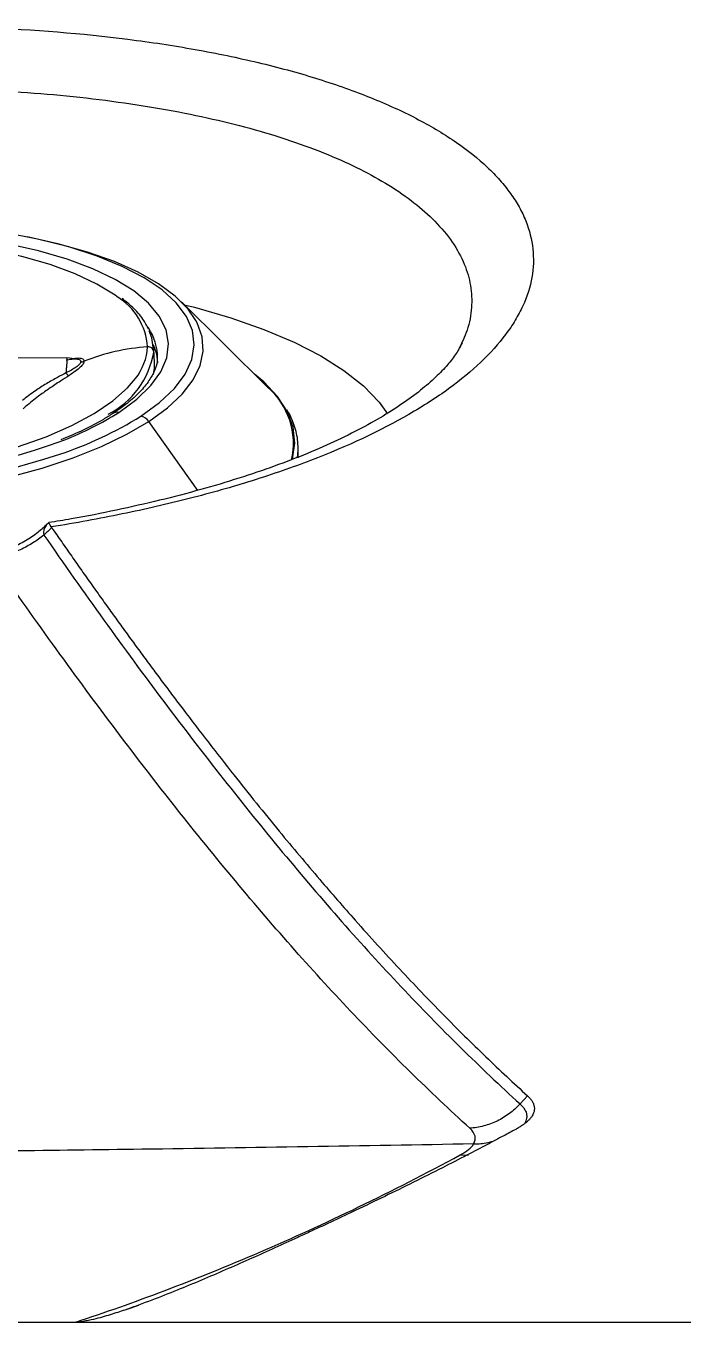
# Model space of a CAD drawing. Extents: x 398 to 508, y 623 to 782.
# Drawn here: x 466.448 to 468.69, y 654.252 to 658.678 of the extents above; entities that cross this region are included whole.
import ezdxf

# ---------------------------------------------------------------- set-up
doc = ezdxf.new("R2010")
doc.units = 0
doc.header["$MEASUREMENT"] = 0
doc.layers.add('GEOMETRY', color=2, linetype='Continuous', lineweight=25)

msp = doc.modelspace()

# ---------------------------------------------------------------- linework, layer by layer
at = {"layer": 'GEOMETRY'}
for p, q in [((467.2718, 657.4446), (466.9786, 657.7351)), ((466.8861, 657.5273), (466.8839, 657.5747)), ((466.5868, 657.5446), (466.4121, 657.543)), ((466.6226, 657.54), (466.5868, 657.5446)), ((467.0338, 657.0919), (466.867, 657.3272)), ((467.3546, 657.1968), (467.3626, 657.2506)), ((467.3763, 657.2425), (467.3759, 657.2489)), ((467.3769, 657.2299), (467.3763, 657.2425)), ((466.5253, 656.9809), (466.5166, 656.9725)), ((468.1338, 654.997), (468.1593, 655.0248)), ((468.1338, 654.997), (468.1338, 654.997)), ((466.7897, 654.2956), (466.8325, 654.3106)), ((458.8282, 654.2524), (466.6176, 654.2524)), ((466.6176, 654.2524), (466.7229, 654.2524)), ((466.7229, 654.2524), (473.9999, 654.2524))]:
    msp.add_line(p, q, dxfattribs=at)
at = {"layer": 'GEOMETRY', "flags": 128}
for points in [[(466.8401, 657.3452), (466.9037, 657.3916), (466.9542, 657.4397), (466.991, 657.4888), (467.0137, 657.5385), (467.0221, 657.5882), (467.016, 657.6373), (466.9955, 657.6854), (466.9608, 657.7318), (466.9124, 657.7761), (466.8507, 657.8178), (466.7764, 657.8565), (466.6904, 657.8917), (466.5936, 657.9229), (466.487, 657.95), (466.3718, 657.9726)], [(466.7583, 657.7533), (466.7521, 657.7579), (466.6901, 657.7963), (466.6157, 657.8314), (466.5298, 657.8629), (466.4336, 657.8903), (466.3281, 657.9133), (466.2148, 657.9315), (466.095, 657.9448), (465.9704, 657.953), (465.8423, 657.9559), (465.7126, 657.9537), (465.5827, 657.9461), (465.4543, 657.9335), (465.329, 657.9159), (465.2085, 657.8935), (465.0941, 657.8666), (464.9875, 657.8356), (464.8898, 657.8009), (464.8024, 657.7629), (464.7262, 657.722), (464.6996, 657.7053)], [(466.7644, 657.358), (466.8256, 657.4029), (466.8737, 657.4494), (466.9081, 657.4969), (466.9284, 657.5449), (466.9342, 657.5928), (466.9257, 657.6401), (466.9028, 657.6862), (466.8659, 657.7305), (466.8153, 657.7727), (466.7517, 657.812), (466.6758, 657.8482), (466.5885, 657.8807), (466.4908, 657.9092), (466.3839, 657.9333)], [(467.0277, 657.6722), (467.001, 657.7107), (466.9568, 657.7552), (466.8996, 657.7973), (466.8303, 657.8367), (466.7493, 657.8728), (466.6576, 657.9054), (466.5562, 657.9341), (466.4518, 657.9574)], [(466.988, 657.7258), (467.0227, 657.7169), (467.1463, 657.681), (467.2598, 657.6412), (467.3626, 657.5977), (467.4538, 657.5509), (467.5329, 657.501), (467.5993, 657.4483), (467.6526, 657.3934), (467.6819, 657.3537)], [(466.867, 657.3272), (466.9302, 657.3731), (466.9809, 657.4207), (467.0184, 657.4693), (467.0425, 657.5184), (467.0528, 657.5676), (467.0493, 657.6164), (467.032, 657.6643), (467.0277, 657.6722)], [(466.884, 657.5643), (466.8771, 657.6131), (466.8681, 657.6363)], [(466.8979, 657.5278), (466.8939, 657.5563), (466.8826, 657.5886)], [(466.8828, 657.4877), (466.8859, 657.5093), (466.8861, 657.5273)], [(467.357, 657.1975), (467.3573, 657.1983), (467.3655, 657.253), (467.3597, 657.3072), (467.3399, 657.3604), (467.3063, 657.4121), (467.2592, 657.462), (467.2274, 657.4885)], [(466.4189, 657.2404), (466.5166, 657.2751), (466.604, 657.3132), (466.6802, 657.354), (466.744, 657.3972), (466.7947, 657.4421), (466.8214, 657.4734)], [(466.3888, 657.1364), (466.5029, 657.168), (466.6088, 657.2032), (466.7054, 657.2418), (466.7918, 657.2832), (466.867, 657.3272)], [(467.3744, 657.2026), (467.3764, 657.2279), (467.3763, 657.2425)], [(467.3764, 657.2032), (467.377, 657.2152), (467.3769, 657.2299)], [(466.5354, 656.9647), (466.5347, 656.9659), (466.5339, 656.9671)], [(467.93, 654.8228), (467.9529, 654.8227), (467.9583, 654.823)]]:
    msp.add_lwpolyline(points, dxfattribs=at)
at = {"layer": 'GEOMETRY'}
for centre, radius, start, end in [((466.645, 657.5666), 0.2184, 4.0064, 58.7497), ((466.713, 657.543), 0.1841, 4.4219, 38.3844), ((466.9091, 656.8765), 0.7069, 93.7447, 111.8588), ((466.6671, 657.5946), 0.1962, 321.8673, 356.2832), ((466.8648, 657.5627), 0.0193, 4.8268, 95.5871), ((466.5943, 657.6129), 0.2937, 297.1075, 350.4638), ((467.1069, 657.2519), 0.2536, 346.9718, 49.4411), ((466.1637, 658.3144), 1.1293, 291.6263, 302.1327), ((466.7592, 657.3313), 0.0272, 78.9745, 122.3555), ((466.1322, 658.4939), 1.3493, 288.6174, 301.643), ((466.8315, 657.3032), 0.0428, 34.034, 78.4572), ((465.5863, 660.0253), 2.9341, 255.8322, 289.7933), ((465.5831, 660.234), 3.1739, 255.3634, 287.982), ((466.5459, 656.9483), 0.038, 140.8234, 193.7886)]:
    msp.add_arc(centre, radius, start, end, dxfattribs=at)
for points, knots in [([(464.322, 658.4552), (464.3957, 658.4759), (464.4717, 658.4952), (464.5892, 658.5223), (464.629, 658.5311), (464.7091, 658.5477), (464.7495, 658.5557), (464.953, 658.5936), (465.121, 658.6181), (465.3375, 658.6414), (465.3813, 658.6456), (465.469, 658.6534), (465.5127, 658.6569), (465.6439, 658.6661), (465.7311, 658.6705), (465.9051, 658.6763), (465.9918, 658.6775), (466.1216, 658.6769), (466.1648, 658.6762), (466.2511, 658.6741), (466.2941, 658.6727), (466.5063, 658.6632), (466.669, 658.649), (466.8637, 658.6231), (466.9022, 658.6175), (466.9783, 658.6054), (467.016, 658.5989), (467.1268, 658.5783), (467.1975, 658.5631), (467.3327, 658.5298), (467.3973, 658.5116), (467.5204, 658.4724), (467.5788, 658.4513), (467.6893, 658.4061), (467.7405, 658.3823), (467.8347, 658.3326), (467.8778, 658.3067), (467.9559, 658.2528), (467.9909, 658.2247), (468.0372, 658.181), (468.0516, 658.1662), (468.0781, 658.1362), (468.1023, 658.1059), (468.1219, 658.075), (468.1393, 658.0437), (468.1469, 658.0279), (468.166, 657.9801), (468.174, 657.9481), (468.1843, 657.8517), (468.1731, 657.7868), (468.1358, 657.7053), (468.1271, 657.689), (468.1076, 657.6564), (468.0967, 657.6403), (468.0609, 657.5923), (468.0327, 657.5609), (467.9678, 657.499), (467.9311, 657.4686), (467.8697, 657.4238), (467.8481, 657.409), (467.8027, 657.3796), (467.7791, 657.3652), (467.6567, 657.2945), (467.5448, 657.2422), (467.3876, 657.1819), (467.3553, 657.1702), (467.2889, 657.1471), (467.2547, 657.1358), (467.1507, 657.1032), (467.079, 657.0828), (466.931, 657.045), (466.8548, 657.0274), (466.6978, 656.9952), (466.6171, 656.9804), (466.5339, 656.9671)], [0, 0, 0, 0, 0.03125, 0.03125, 0.046875, 0.046875, 0.0625, 0.0625, 0.125, 0.125, 0.140625, 0.140625, 0.15625, 0.15625, 0.1875, 0.1875, 0.21875, 0.21875, 0.234375, 0.234375, 0.25, 0.25, 0.3125, 0.3125, 0.328125, 0.328125, 0.34375, 0.34375, 0.375, 0.375, 0.40625, 0.40625, 0.4375, 0.4375, 0.46875, 0.46875, 0.5, 0.5, 0.53125, 0.53125, 0.546875, 0.546875, 0.5625, 0.578125, 0.578125, 0.59375, 0.59375, 0.625, 0.625, 0.6875, 0.6875, 0.703125, 0.703125, 0.71875, 0.71875, 0.75, 0.75, 0.78125, 0.78125, 0.796875, 0.796875, 0.8125, 0.8125, 0.875, 0.875, 0.890625, 0.890625, 0.90625, 0.90625, 0.9375, 0.9375, 0.96875, 0.96875, 1, 1, 1, 1]), ([(464.5344, 658.2835), (464.5366, 658.2841), (464.5918, 658.2984), (464.704, 658.3252), (464.8763, 658.3603), (465.0574, 658.3912), (465.2449, 658.4172), (465.4358, 658.4379), (465.6269, 658.4528), (465.8186, 658.4622), (466.0114, 658.4659), (466.2019, 658.4636), (466.3868, 658.4555), (466.5668, 658.4416), (466.7424, 658.4216), (466.9102, 658.3959), (467.0674, 658.3648), (467.2148, 658.3284), (467.3528, 658.2865), (467.4786, 658.2396), (467.5904, 658.1887), (467.689, 658.1338), (467.7743, 658.0746), (467.8475, 658.0096), (467.9058, 657.9394), (467.9461, 657.8657), (467.9677, 657.7909), (467.9708, 657.7155), (467.9578, 657.6419), (467.9344, 657.5937), (467.9235, 657.5712)], [0, 0, 0, 0, 0.0014625, 0.0368542, 0.0730844, 0.1093147, 0.1465943, 0.1838738, 0.2201378, 0.2564018, 0.2937242, 0.3310466, 0.3672156, 0.4033845, 0.4406183, 0.4778519, 0.5138007, 0.5497493, 0.5867572, 0.6237651, 0.6595087, 0.6952523, 0.7320379, 0.7688236, 0.8087424, 0.8490082, 0.8873588, 0.9257096, 0.965325, 1, 1, 1, 1]), ([(466.8655, 657.6426), (466.8598, 657.6539), (466.8465, 657.68), (466.8163, 657.7148), (466.7879, 657.737), (466.7757, 657.7466)], [0, 0, 0, 0, 0.30436, 0.700882, 1, 1, 1, 1]), ([(467.9361, 657.5955), (467.9326, 657.588), (467.9244, 657.5707), (467.9004, 657.5361), (467.8641, 657.4948), (467.8165, 657.4506), (467.7576, 657.4046), (467.6871, 657.3573), (467.6053, 657.3099), (467.5126, 657.263), (467.4095, 657.2175), (467.2969, 657.174), (467.1751, 657.1327), (467.0444, 657.0938), (466.9046, 657.0573), (466.7569, 657.024), (466.6301, 656.9986), (466.5511, 656.9858), (466.5254, 656.9817)], [0, 0, 0, 0, 0.050117, 0.115638, 0.178814, 0.241794, 0.305157, 0.369208, 0.433947, 0.499225, 0.564823, 0.6306, 0.695857, 0.762476, 0.830095, 0.898351, 0.96687, 1, 1, 1, 1]), ([(466.5868, 657.5444), (466.5868, 657.5445), (466.5873, 657.5456), (466.5873, 657.5386), (466.5867, 657.5255), (466.5854, 657.5086), (466.5845, 657.4981), (466.584, 657.4926)], [0, 0, 0, 0, 0.013457, 0.336581, 0.659704, 0.824676, 1, 1, 1, 1]), ([(466.6347, 657.5313), (466.6339, 657.5285), (466.6324, 657.5229), (466.6197, 657.5126), (466.603, 657.5027), (466.5904, 657.496), (466.584, 657.4926)], [0, 0, 0, 0, 0.247356, 0.492706, 0.743429, 1, 1, 1, 1]), ([(466.585, 657.537), (466.5913, 657.5382), (466.6039, 657.5406), (466.6204, 657.5411), (466.6328, 657.5384), (466.634, 657.5337), (466.6347, 657.5313)], [0, 0, 0, 0, 0.256755, 0.507559, 0.752842, 1, 1, 1, 1]), ([(466.6459, 657.5326), (466.6452, 657.5296), (466.6439, 657.5237), (466.6332, 657.512), (466.6163, 657.4984), (466.6017, 657.4886), (466.5939, 657.4833)], [0, 0, 0, 0, 0.226967, 0.451796, 0.708271, 1, 1, 1, 1]), ([(466.611, 657.5415), (466.6149, 657.5423), (466.6259, 657.5446), (466.6375, 657.543), (466.645, 657.5387), (466.6456, 657.5345), (466.6459, 657.5326)], [0, 0, 0, 0, 0.191505, 0.535362, 0.779362, 1, 1, 1, 1]), ([(466.6347, 657.5313), (466.6366, 657.5312), (466.6404, 657.5308), (466.644, 657.532), (466.6459, 657.5326)], [0, 0, 0, 0, 0.492502, 1, 1, 1, 1]), ([(466.8953, 657.5562), (466.8956, 657.5484), (466.8966, 657.5296), (466.8864, 657.4985), (466.8659, 657.4616), (466.8332, 657.4232), (466.7923, 657.3868), (466.7591, 657.3642), (466.7446, 657.3543)], [0, 0, 0, 0, 0.128917, 0.313365, 0.489415, 0.67607, 0.859104, 1, 1, 1, 1]), ([(466.584, 657.4926), (466.5745, 657.4877), (466.5522, 657.4761), (466.5169, 657.4562), (466.4762, 657.4304), (466.4502, 657.4104), (466.4357, 657.3992)], [0, 0, 0, 0, 0.182524, 0.429956, 0.681794, 1, 1, 1, 1]), ([(466.584, 657.4926), (466.5849, 657.4914), (466.5868, 657.489), (466.5896, 657.4862), (466.592, 657.4841), (466.5933, 657.4836), (466.5939, 657.4833)], [0, 0, 0, 0, 0.246153, 0.50002, 0.753876, 1, 1, 1, 1]), ([(466.5939, 657.4833), (466.5844, 657.4771), (466.5625, 657.4627), (466.5385, 657.4474), (466.5252, 657.4379), (466.5241, 657.4371)], [0, 0, 0, 0, 0.411343, 0.951791, 1, 1, 1, 1]), ([(466.5241, 657.4371), (466.5128, 657.4293), (466.4861, 657.4107), (466.4617, 657.3906), (466.4476, 657.3789)], [0, 0, 0, 0, 0.4223498, 1, 1, 1, 1]), ([(466.4476, 657.3789), (466.4458, 657.3774), (466.4426, 657.3747), (466.4395, 657.3719), (466.4381, 657.3707)], [0, 0, 0, 0, 0.5607008, 1, 1, 1, 1]), ([(466.7446, 657.3543), (466.7339, 657.3476), (466.703, 657.3282), (466.6455, 657.2977), (466.5928, 657.2754), (466.5671, 657.2645)], [0, 0, 0, 0, 0.214321, 0.617321, 1, 1, 1, 1]), ([(467.375, 657.25), (467.3751, 657.2527), (467.3754, 657.274), (467.3632, 657.3131), (467.3502, 657.3494), (467.3382, 657.3665), (467.3378, 657.367)], [0, 0, 0, 0, 0.066925, 0.526254, 0.987056, 1, 1, 1, 1]), ([(466.5161, 656.9727), (466.5056, 656.9631), (466.4836, 656.9428), (466.4416, 656.9152), (466.3949, 656.8929), (466.3502, 656.8778), (466.3229, 656.874), (466.3111, 656.8724)], [0, 0, 0, 0, 0.196735, 0.414533, 0.629573, 0.839418, 1, 1, 1, 1]), ([(466.5339, 656.9671), (466.5296, 656.9747), (466.5251, 656.9829), (466.5256, 656.9807), (466.5256, 656.9806)], [0, 0, 0, 0, 0.938472, 1, 1, 1, 1]), ([(466.5355, 656.9647), (466.5469, 656.9483), (466.5696, 656.9155), (466.6037, 656.8666), (466.6379, 656.8179), (466.6722, 656.7695), (466.7065, 656.7213), (466.7409, 656.6733), (466.7754, 656.6256), (466.8099, 656.5781), (466.8445, 656.5309), (466.8792, 656.4839), (466.914, 656.4372), (466.9488, 656.3907), (467.0298, 656.2835), (467.1509, 656.1269), (467.3064, 655.934), (467.4446, 655.769), (467.5564, 655.6404), (467.6474, 655.5392), (467.7228, 655.4573), (467.7975, 655.3784), (467.8713, 655.3023), (467.9444, 655.229), (468.0166, 655.1584), (468.0882, 655.0903), (468.1357, 655.0465), (468.1593, 655.0248)], [0, 0, 0, 0, 0.020771, 0.041599, 0.062484, 0.083427, 0.104427, 0.125484, 0.146599, 0.16777, 0.188998, 0.210283, 0.231625, 0.253023, 0.274479, 0.380973, 0.476926, 0.562344, 0.637238, 0.684383, 0.731016, 0.777136, 0.822741, 0.86783, 0.912404, 0.95646, 1, 1, 1, 1]), ([(466.509, 656.9393), (466.4973, 656.9299), (466.4848, 656.9209), (466.4645, 656.9082), (466.4575, 656.9041), (466.4429, 656.8962), (466.4354, 656.8924), (466.4126, 656.8819), (466.397, 656.8759), (466.3729, 656.8686), (466.3648, 656.8664), (466.3485, 656.8628), (466.3404, 656.8613), (466.3324, 656.8601)], [0, 0, 0, 0, 0.25, 0.25, 0.375, 0.375, 0.5, 0.5, 0.75, 0.75, 0.875, 0.875, 1, 1, 1, 1]), ([(466.509, 656.9393), (466.6458, 656.7413), (466.782, 656.5518), (467.0535, 656.1905), (467.1888, 656.0187), (467.4585, 655.6935), (467.5931, 655.5403), (467.7955, 655.3257), (467.8631, 655.2566), (467.9983, 655.1233), (468.0661, 655.0591), (468.1338, 654.997)], [0, 0, 0, 0, 0.25, 0.25, 0.5, 0.5, 0.75, 0.75, 0.875, 0.875, 1, 1, 1, 1]), ([(467.9623, 654.9142), (467.8944, 654.9762), (467.8265, 655.0404), (467.6908, 655.1736), (467.6231, 655.2426), (467.4201, 655.4573), (467.2852, 655.6106), (467.0146, 655.9364), (466.8788, 656.1086), (466.6064, 656.471), (466.4697, 656.6613), (466.3324, 656.8601)], [0, 0, 0, 0, 0.125, 0.125, 0.25, 0.25, 0.5, 0.5, 0.75, 0.75, 1, 1, 1, 1]), ([(468.1593, 655.0248), (468.1607, 655.0234), (468.1636, 655.0207), (468.1675, 655.0167), (468.1709, 655.0126), (468.1739, 655.0085), (468.1764, 655.0045), (468.1786, 655.0003), (468.1803, 654.9962), (468.1815, 654.9921), (468.1824, 654.988), (468.1828, 654.9838), (468.1828, 654.9796), (468.1824, 654.9755), (468.1816, 654.9713), (468.18, 654.966), (468.1772, 654.9598), (468.1727, 654.9525), (468.167, 654.9454), (468.1599, 654.9382), (468.1517, 654.9312), (468.1421, 654.9242), (468.1314, 654.9172), (468.1232, 654.9127), (468.1191, 654.9104)], [0, 0, 0, 0, 0.035642, 0.071233, 0.106789, 0.142327, 0.17786, 0.213405, 0.248977, 0.284592, 0.320265, 0.356011, 0.391846, 0.427784, 0.463841, 0.500032, 0.563079, 0.625809, 0.688302, 0.750636, 0.812892, 0.875151, 0.937494, 1, 1, 1, 1]), ([(468.1338, 654.997), (468.1226, 654.9848), (468.0983, 654.9629), (468.0705, 654.946), (468.0408, 654.9316), (468.0256, 654.926), (468.0022, 654.9199), (467.9943, 654.9182), (467.9783, 654.9156), (467.9703, 654.9147), (467.9623, 654.9142)], [0, 0, 0, 0, 0.25, 0.5, 0.5, 0.75, 0.75, 0.875, 0.875, 1, 1, 1, 1]), ([(468.1338, 654.997), (468.1367, 654.9943), (468.1394, 654.9916), (468.1442, 654.9862), (468.1463, 654.9835), (468.1517, 654.9754), (468.1541, 654.9699), (468.1568, 654.959), (468.1569, 654.9535), (468.155, 654.9425), (468.1529, 654.937), (468.1497, 654.9316)], [0, 0, 0, 0, 0.125, 0.125, 0.25, 0.25, 0.5, 0.5, 0.75, 0.75, 1, 1, 1, 1]), ([(468.1191, 654.9104), (468.1054, 654.903), (468.0732, 654.8857), (468.0178, 654.8562), (467.948, 654.8198), (467.8639, 654.7766), (467.7376, 654.7132), (467.5884, 654.6408), (467.4578, 654.5795), (467.3788, 654.543), (467.3507, 654.5301), (467.3368, 654.5237)], [0, 0, 0, 0, 0.0526013, 0.1234736, 0.2126566, 0.3201981, 0.4461521, 0.6971196, 0.8922707, 0.9466707, 1, 1, 1, 1]), ([(467.9754, 654.8606), (467.978, 654.8651), (467.9798, 654.8696), (467.9814, 654.8786), (467.9812, 654.8831), (467.978, 654.8966), (467.9721, 654.9054), (467.9623, 654.9142)], [0, 0, 0, 0, 0.25, 0.25, 0.5, 0.5, 1, 1, 1, 1]), ([(467.9754, 654.8606), (467.598, 654.8537), (467.0704, 654.8451), (466.5429, 654.8382), (466.3927, 654.8364)], [0.31745051, 0.31745051, 0.31745051, 0.31745051, 0.375, 0.39788677, 0.39788677, 0.39788677, 0.39788677]), ([(467.9754, 654.8606), (467.9918, 654.861), (468.0143, 654.8615), (468.0353, 654.8683), (468.0411, 654.8702)], [0, 0, 0, 0, 0.728732, 1, 1, 1, 1]), ([(466.6176, 654.2524), (466.7159, 654.2847), (466.8179, 654.3207), (467.0278, 654.4003), (467.1358, 654.4439), (467.4666, 654.5863), (467.6962, 654.6965), (467.93, 654.8228)], [0, 0, 0, 0, 0.25, 0.25, 0.5, 0.5, 1, 1, 1, 1]), ([(467.3368, 654.5237), (467.2842, 654.4997), (467.2314, 654.4759), (467.1247, 654.4289), (467.0708, 654.4056), (466.9879, 654.3711), (466.96, 654.3597), (466.9029, 654.337), (466.8738, 654.3257), (466.8284, 654.3089), (466.813, 654.3033), (466.7814, 654.2922), (466.7651, 654.2868), (466.7395, 654.2786), (466.7308, 654.2759), (466.7127, 654.2706), (466.7033, 654.2679), (466.6835, 654.2628), (466.6732, 654.2602), (466.6556, 654.2567), (466.6493, 654.2555), (466.6389, 654.254), (466.6352, 654.2535), (466.6291, 654.2529), (466.6269, 654.2527), (466.6224, 654.2525), (466.6201, 654.2524), (466.6177, 654.2524)], [0, 0, 0, 0, 0.25, 0.25, 0.5, 0.5, 0.625, 0.625, 0.75, 0.75, 0.8125, 0.8125, 0.875, 0.875, 0.90625, 0.90625, 0.9375, 0.9375, 0.96875, 0.96875, 0.984375, 0.984375, 0.992188, 0.992188, 0.996094, 0.996094, 1, 1, 1, 1])]:
    msp.add_open_spline(points, degree=3, knots=knots, dxfattribs=at)
for points in [[(466.5354, 656.9646), (466.5266, 656.9562), (466.5178, 656.9477), (466.509, 656.9393)], [(467.93, 654.8228), (467.9527, 654.835), (467.9678, 654.8476), (467.9754, 654.8606)]]:
    msp.add_open_spline(points, degree=3, dxfattribs=at)

doc.saveas('drawing.dxf')
